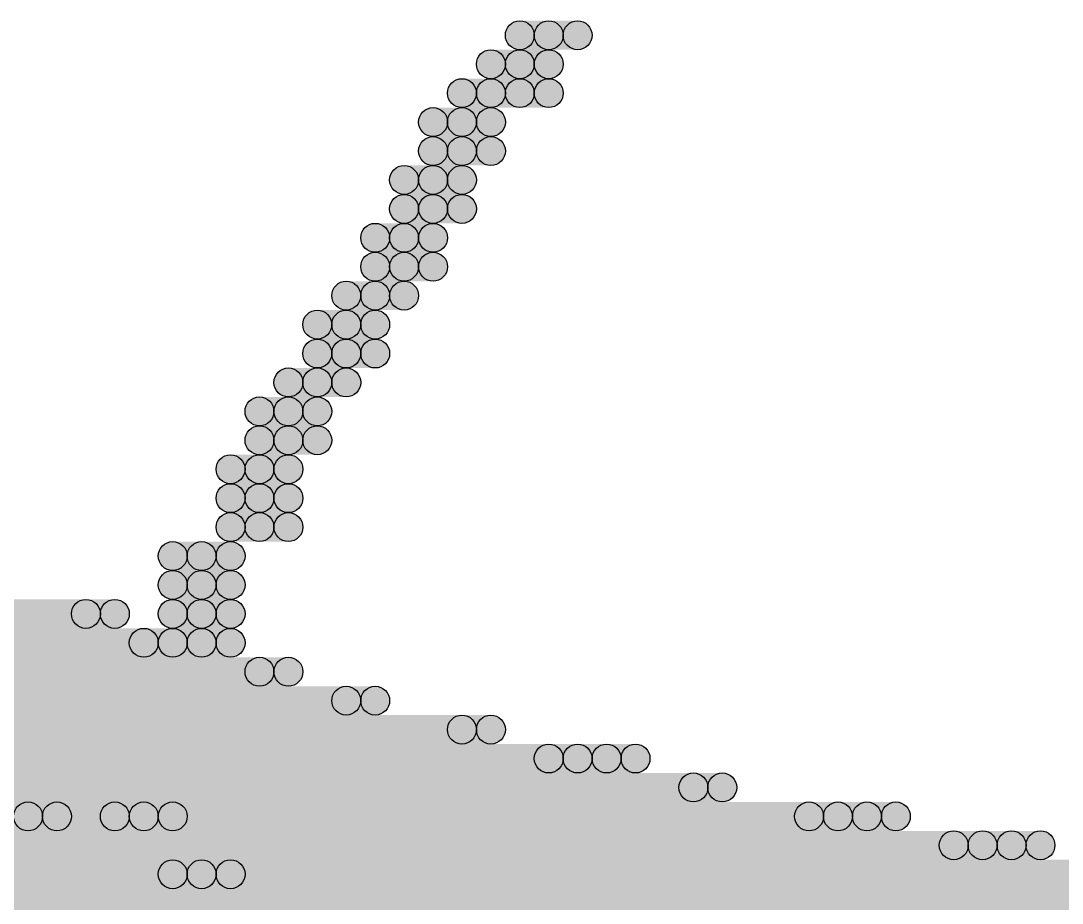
# Model space of a CAD drawing. Header units: millimetres. Extents: x 0 to 137, y 0 to 37.
# Drawn here: x 128.467 to 129.381, y 6.807 to 7.582 of the extents above; entities that cross this region are included whole.
import ezdxf

# ---------------------------------------------------------------- set-up
doc = ezdxf.new("R2010")
doc.units = ezdxf.units.MM
doc.layers.add('TopLayer', color=1, linetype='Continuous')
doc.layers.add('TopSolder', color=216, linetype='Continuous')

msp = doc.modelspace()

# ---------------------------------------------------------------- hatches: boundary and pattern name
at = {"layer": 'TopLayer'}
h = msp.add_hatch(color=1, dxfattribs=at)
edge = h.paths.add_edge_path()
edge.add_arc((128.9304, 7.5692), 0.0127, 0, 360)
for points in [[(128.9304, 7.5565), (128.9304, 7.5819), (128.9558, 7.5819), (128.9558, 7.5565)], [(128.905, 7.5311), (128.905, 7.5565), (128.9304, 7.5565), (128.9304, 7.5311)], [(128.8796, 7.5057), (128.8796, 7.5311), (128.9304, 7.5311), (128.9304, 7.5057)], [(128.8542, 7.4803), (128.8542, 7.5057), (128.8796, 7.5057), (128.8796, 7.4803)], [(128.8542, 7.4549), (128.8542, 7.4803), (128.8796, 7.4803), (128.8796, 7.4549)], [(128.8288, 7.4295), (128.8288, 7.4549), (128.8542, 7.4549), (128.8542, 7.4295)], [(128.8288, 7.4041), (128.8288, 7.4295), (128.8542, 7.4295), (128.8542, 7.4041)], [(128.8034, 7.3787), (128.8034, 7.4041), (128.8288, 7.4041), (128.8288, 7.3787)], [(128.8034, 7.3533), (128.8034, 7.3787), (128.8288, 7.3787), (128.8288, 7.3533)], [(128.778, 7.3279), (128.778, 7.3533), (128.8034, 7.3533), (128.8034, 7.3279)], [(128.7526, 7.3025), (128.7526, 7.3279), (128.778, 7.3279), (128.778, 7.3025)], [(128.7526, 7.2771), (128.7526, 7.3025), (128.778, 7.3025), (128.778, 7.2771)], [(128.7272, 7.2517), (128.7272, 7.2771), (128.7526, 7.2771), (128.7526, 7.2517)], [(128.7018, 7.2263), (128.7018, 7.2517), (128.7272, 7.2517), (128.7272, 7.2263)], [(128.7018, 7.2009), (128.7018, 7.2263), (128.7272, 7.2263), (128.7272, 7.2009)], [(128.6764, 7.1755), (128.6764, 7.2009), (128.7018, 7.2009), (128.7018, 7.1755)], [(128.6764, 7.1501), (128.6764, 7.1755), (128.7018, 7.1755), (128.7018, 7.1501)], [(128.6764, 7.1247), (128.6764, 7.1501), (128.7018, 7.1501), (128.7018, 7.1247)], [(128.6256, 7.0993), (128.6256, 7.1247), (128.651, 7.1247), (128.651, 7.0993)], [(128.6256, 7.0739), (128.6256, 7.0993), (128.651, 7.0993), (128.651, 7.0739)], [(128.1938, 7.0485), (128.1938, 7.0739), (128.5494, 7.0739), (128.5494, 7.0485)], [(128.6256, 7.0485), (128.6256, 7.0739), (128.651, 7.0739), (128.651, 7.0485)], [(128.0414, 7.0231), (128.0414, 7.0485), (128.6002, 7.0485), (128.6002, 7.0231)], [(128.6256, 7.0231), (128.6256, 7.0485), (128.651, 7.0485), (128.651, 7.0231)], [(127.9906, 6.9977), (127.9906, 7.0231), (128.7018, 7.0231), (128.7018, 6.9977)], [(128.2446, 6.9723), (128.2446, 6.9977), (128.778, 6.9977), (128.778, 6.9723)], [(128.0414, 6.9469), (128.0414, 6.9723), (128.8796, 6.9723), (128.8796, 6.9469)], [(128.1176, 6.9215), (128.1176, 6.9469), (128.9558, 6.9469), (128.9558, 6.9215)], [(128.9812, 6.9215), (128.9812, 6.9469), (129.0066, 6.9469), (129.0066, 6.9215)], [(128.3208, 6.8961), (128.3208, 6.9215), (129.0828, 6.9215), (129.0828, 6.8961)], [(128.2192, 6.8707), (128.2192, 6.8961), (128.4732, 6.8961), (128.4732, 6.8707)], [(128.4986, 6.8707), (128.4986, 6.8961), (128.5748, 6.8961), (128.5748, 6.8707)], [(128.6002, 6.8707), (128.6002, 6.8961), (129.1844, 6.8961), (129.1844, 6.8707)], [(129.2098, 6.8707), (129.2098, 6.8961), (129.2352, 6.8961), (129.2352, 6.8707)], [(128.4224, 6.8453), (128.4224, 6.8707), (129.3114, 6.8707), (129.3114, 6.8453)], [(129.3368, 6.8453), (129.3368, 6.8707), (129.3622, 6.8707), (129.3622, 6.8453)], [(128.0922, 6.8199), (128.0922, 6.8453), (128.6256, 6.8453), (128.6256, 6.8199)], [(128.651, 6.8199), (128.651, 6.8453), (129.54, 6.8453), (129.54, 6.8199)], [(128.1176, 6.7945), (128.1176, 6.8199), (129.667, 6.8199), (129.667, 6.7945)]]:
    msp.add_hatch(color=1, dxfattribs=at).paths.add_polyline_path(points)
h = msp.add_hatch(color=1, dxfattribs=at)
edge = h.paths.add_edge_path()
edge.add_arc((128.9558, 7.5692), 0.0127, 0, 360)
h = msp.add_hatch(color=1, dxfattribs=at)
edge = h.paths.add_edge_path()
edge.add_arc((128.905, 7.5438), 0.0127, 0, 360)
h = msp.add_hatch(color=1, dxfattribs=at)
edge = h.paths.add_edge_path()
edge.add_arc((128.9304, 7.5438), 0.0127, 0, 360)
h = msp.add_hatch(color=1, dxfattribs=at)
edge = h.paths.add_edge_path()
edge.add_arc((128.8796, 7.5184), 0.0127, 0, 360)
h = msp.add_hatch(color=1, dxfattribs=at)
edge = h.paths.add_edge_path()
edge.add_arc((128.9304, 7.5184), 0.0127, 0, 360)
h = msp.add_hatch(color=1, dxfattribs=at)
edge = h.paths.add_edge_path()
edge.add_arc((128.8542, 7.493), 0.0127, 0, 360)
h = msp.add_hatch(color=1, dxfattribs=at)
edge = h.paths.add_edge_path()
edge.add_arc((128.8796, 7.493), 0.0127, 0, 360)
h = msp.add_hatch(color=1, dxfattribs=at)
edge = h.paths.add_edge_path()
edge.add_arc((128.8542, 7.4676), 0.0127, 0, 360)
h = msp.add_hatch(color=1, dxfattribs=at)
edge = h.paths.add_edge_path()
edge.add_arc((128.8796, 7.4676), 0.0127, 0, 360)
h = msp.add_hatch(color=1, dxfattribs=at)
edge = h.paths.add_edge_path()
edge.add_arc((128.8288, 7.4422), 0.0127, 0, 360)
h = msp.add_hatch(color=1, dxfattribs=at)
edge = h.paths.add_edge_path()
edge.add_arc((128.8542, 7.4422), 0.0127, 0, 360)
h = msp.add_hatch(color=1, dxfattribs=at)
edge = h.paths.add_edge_path()
edge.add_arc((128.8288, 7.4168), 0.0127, 0, 360)
h = msp.add_hatch(color=1, dxfattribs=at)
edge = h.paths.add_edge_path()
edge.add_arc((128.8542, 7.4168), 0.0127, 0, 360)
h = msp.add_hatch(color=1, dxfattribs=at)
edge = h.paths.add_edge_path()
edge.add_arc((128.8034, 7.3914), 0.0127, 0, 360)
h = msp.add_hatch(color=1, dxfattribs=at)
edge = h.paths.add_edge_path()
edge.add_arc((128.8288, 7.3914), 0.0127, 0, 360)
h = msp.add_hatch(color=1, dxfattribs=at)
edge = h.paths.add_edge_path()
edge.add_arc((128.8034, 7.366), 0.0127, 0, 360)
h = msp.add_hatch(color=1, dxfattribs=at)
edge = h.paths.add_edge_path()
edge.add_arc((128.8288, 7.366), 0.0127, 0, 360)
h = msp.add_hatch(color=1, dxfattribs=at)
edge = h.paths.add_edge_path()
edge.add_arc((128.778, 7.3406), 0.0127, 0, 360)
h = msp.add_hatch(color=1, dxfattribs=at)
edge = h.paths.add_edge_path()
edge.add_arc((128.8034, 7.3406), 0.0127, 0, 360)
h = msp.add_hatch(color=1, dxfattribs=at)
edge = h.paths.add_edge_path()
edge.add_arc((128.7526, 7.3152), 0.0127, 0, 360)
h = msp.add_hatch(color=1, dxfattribs=at)
edge = h.paths.add_edge_path()
edge.add_arc((128.778, 7.3152), 0.0127, 0, 360)
h = msp.add_hatch(color=1, dxfattribs=at)
edge = h.paths.add_edge_path()
edge.add_arc((128.7526, 7.2898), 0.0127, 0, 360)
h = msp.add_hatch(color=1, dxfattribs=at)
edge = h.paths.add_edge_path()
edge.add_arc((128.778, 7.2898), 0.0127, 0, 360)
h = msp.add_hatch(color=1, dxfattribs=at)
edge = h.paths.add_edge_path()
edge.add_arc((128.7272, 7.2644), 0.0127, 0, 360)
h = msp.add_hatch(color=1, dxfattribs=at)
edge = h.paths.add_edge_path()
edge.add_arc((128.7526, 7.2644), 0.0127, 0, 360)
h = msp.add_hatch(color=1, dxfattribs=at)
edge = h.paths.add_edge_path()
edge.add_arc((128.7018, 7.239), 0.0127, 0, 360)
h = msp.add_hatch(color=1, dxfattribs=at)
edge = h.paths.add_edge_path()
edge.add_arc((128.7272, 7.239), 0.0127, 0, 360)
h = msp.add_hatch(color=1, dxfattribs=at)
edge = h.paths.add_edge_path()
edge.add_arc((128.7018, 7.2136), 0.0127, 0, 360)
h = msp.add_hatch(color=1, dxfattribs=at)
edge = h.paths.add_edge_path()
edge.add_arc((128.7272, 7.2136), 0.0127, 0, 360)
h = msp.add_hatch(color=1, dxfattribs=at)
edge = h.paths.add_edge_path()
edge.add_arc((128.6764, 7.1882), 0.0127, 0, 360)
h = msp.add_hatch(color=1, dxfattribs=at)
edge = h.paths.add_edge_path()
edge.add_arc((128.7018, 7.1882), 0.0127, 0, 360)
h = msp.add_hatch(color=1, dxfattribs=at)
edge = h.paths.add_edge_path()
edge.add_arc((128.6764, 7.1628), 0.0127, 0, 360)
h = msp.add_hatch(color=1, dxfattribs=at)
edge = h.paths.add_edge_path()
edge.add_arc((128.7018, 7.1628), 0.0127, 0, 360)
h = msp.add_hatch(color=1, dxfattribs=at)
edge = h.paths.add_edge_path()
edge.add_arc((128.6764, 7.1374), 0.0127, 0, 360)
h = msp.add_hatch(color=1, dxfattribs=at)
edge = h.paths.add_edge_path()
edge.add_arc((128.7018, 7.1374), 0.0127, 0, 360)
h = msp.add_hatch(color=1, dxfattribs=at)
edge = h.paths.add_edge_path()
edge.add_arc((128.6256, 7.112), 0.0127, 0, 360)
h = msp.add_hatch(color=1, dxfattribs=at)
edge = h.paths.add_edge_path()
edge.add_arc((128.651, 7.112), 0.0127, 0, 360)
h = msp.add_hatch(color=1, dxfattribs=at)
edge = h.paths.add_edge_path()
edge.add_arc((128.6256, 7.0866), 0.0127, 0, 360)
h = msp.add_hatch(color=1, dxfattribs=at)
edge = h.paths.add_edge_path()
edge.add_arc((128.651, 7.0866), 0.0127, 0, 360)
h = msp.add_hatch(color=1, dxfattribs=at)
edge = h.paths.add_edge_path()
edge.add_arc((128.5494, 7.0612), 0.0127, 0, 360)
h = msp.add_hatch(color=1, dxfattribs=at)
edge = h.paths.add_edge_path()
edge.add_arc((128.6256, 7.0612), 0.0127, 0, 360)
h = msp.add_hatch(color=1, dxfattribs=at)
edge = h.paths.add_edge_path()
edge.add_arc((128.651, 7.0612), 0.0127, 0, 360)
h = msp.add_hatch(color=1, dxfattribs=at)
edge = h.paths.add_edge_path()
edge.add_arc((128.6002, 7.0358), 0.0127, 0, 360)
h = msp.add_hatch(color=1, dxfattribs=at)
edge = h.paths.add_edge_path()
edge.add_arc((128.6256, 7.0358), 0.0127, 0, 360)
h = msp.add_hatch(color=1, dxfattribs=at)
edge = h.paths.add_edge_path()
edge.add_arc((128.651, 7.0358), 0.0127, 0, 360)
h = msp.add_hatch(color=1, dxfattribs=at)
edge = h.paths.add_edge_path()
edge.add_arc((128.7018, 7.0104), 0.0127, 0, 360)
h = msp.add_hatch(color=1, dxfattribs=at)
edge = h.paths.add_edge_path()
edge.add_arc((128.778, 6.985), 0.0127, 0, 360)
h = msp.add_hatch(color=1, dxfattribs=at)
edge = h.paths.add_edge_path()
edge.add_arc((128.8796, 6.9596), 0.0127, 0, 360)
h = msp.add_hatch(color=1, dxfattribs=at)
edge = h.paths.add_edge_path()
edge.add_arc((128.9558, 6.9342), 0.0127, 0, 360)
h = msp.add_hatch(color=1, dxfattribs=at)
edge = h.paths.add_edge_path()
edge.add_arc((128.9812, 6.9342), 0.0127, 0, 360)
h = msp.add_hatch(color=1, dxfattribs=at)
edge = h.paths.add_edge_path()
edge.add_arc((129.0066, 6.9342), 0.0127, 0, 360)
h = msp.add_hatch(color=1, dxfattribs=at)
edge = h.paths.add_edge_path()
edge.add_arc((129.0828, 6.9088), 0.0127, 0, 360)
h = msp.add_hatch(color=1, dxfattribs=at)
edge = h.paths.add_edge_path()
edge.add_arc((128.4732, 6.8834), 0.0127, 0, 360)
h = msp.add_hatch(color=1, dxfattribs=at)
edge = h.paths.add_edge_path()
edge.add_arc((128.4986, 6.8834), 0.0127, 0, 360)
h = msp.add_hatch(color=1, dxfattribs=at)
edge = h.paths.add_edge_path()
edge.add_arc((128.5748, 6.8834), 0.0127, 0, 360)
h = msp.add_hatch(color=1, dxfattribs=at)
edge = h.paths.add_edge_path()
edge.add_arc((128.6002, 6.8834), 0.0127, 0, 360)
h = msp.add_hatch(color=1, dxfattribs=at)
edge = h.paths.add_edge_path()
edge.add_arc((129.1844, 6.8834), 0.0127, 0, 360)
h = msp.add_hatch(color=1, dxfattribs=at)
edge = h.paths.add_edge_path()
edge.add_arc((129.2098, 6.8834), 0.0127, 0, 360)
h = msp.add_hatch(color=1, dxfattribs=at)
edge = h.paths.add_edge_path()
edge.add_arc((129.2352, 6.8834), 0.0127, 0, 360)
h = msp.add_hatch(color=1, dxfattribs=at)
edge = h.paths.add_edge_path()
edge.add_arc((129.3114, 6.858), 0.0127, 0, 360)
h = msp.add_hatch(color=1, dxfattribs=at)
edge = h.paths.add_edge_path()
edge.add_arc((129.3368, 6.858), 0.0127, 0, 360)
h = msp.add_hatch(color=1, dxfattribs=at)
edge = h.paths.add_edge_path()
edge.add_arc((129.3622, 6.858), 0.0127, 0, 360)
h = msp.add_hatch(color=1, dxfattribs=at)
edge = h.paths.add_edge_path()
edge.add_arc((128.6256, 6.8326), 0.0127, 0, 360)
h = msp.add_hatch(color=1, dxfattribs=at)
edge = h.paths.add_edge_path()
edge.add_arc((128.651, 6.8326), 0.0127, 0, 360)
at = {"layer": 'TopSolder'}
h = msp.add_hatch(color=216, dxfattribs=at)
edge = h.paths.add_edge_path()
edge.add_arc((128.905, 7.5692), 0.0127, 0, 360)
for points in [[(128.905, 7.5565), (128.905, 7.5819), (128.9304, 7.5819), (128.9304, 7.5565)], [(128.8796, 7.5311), (128.8796, 7.5565), (128.905, 7.5565), (128.905, 7.5311)], [(128.8542, 7.5057), (128.8542, 7.5311), (128.905, 7.5311), (128.905, 7.5057)], [(128.8288, 7.4803), (128.8288, 7.5057), (128.8542, 7.5057), (128.8542, 7.4803)], [(128.8288, 7.4549), (128.8288, 7.4803), (128.8542, 7.4803), (128.8542, 7.4549)], [(128.8034, 7.4295), (128.8034, 7.4549), (128.8288, 7.4549), (128.8288, 7.4295)], [(128.8034, 7.4041), (128.8034, 7.4295), (128.8288, 7.4295), (128.8288, 7.4041)], [(128.778, 7.3787), (128.778, 7.4041), (128.8034, 7.4041), (128.8034, 7.3787)], [(128.778, 7.3533), (128.778, 7.3787), (128.8034, 7.3787), (128.8034, 7.3533)], [(128.7526, 7.3279), (128.7526, 7.3533), (128.778, 7.3533), (128.778, 7.3279)], [(128.7272, 7.3025), (128.7272, 7.3279), (128.7526, 7.3279), (128.7526, 7.3025)], [(128.7272, 7.2771), (128.7272, 7.3025), (128.7526, 7.3025), (128.7526, 7.2771)], [(128.7018, 7.2517), (128.7018, 7.2771), (128.7272, 7.2771), (128.7272, 7.2517)], [(128.6764, 7.2263), (128.6764, 7.2517), (128.7018, 7.2517), (128.7018, 7.2263)], [(128.6764, 7.2009), (128.6764, 7.2263), (128.7018, 7.2263), (128.7018, 7.2009)], [(128.651, 7.1755), (128.651, 7.2009), (128.6764, 7.2009), (128.6764, 7.1755)], [(128.651, 7.1501), (128.651, 7.1755), (128.6764, 7.1755), (128.6764, 7.1501)], [(128.651, 7.1247), (128.651, 7.1501), (128.6764, 7.1501), (128.6764, 7.1247)], [(128.6002, 7.0993), (128.6002, 7.1247), (128.6256, 7.1247), (128.6256, 7.0993)], [(128.6002, 7.0739), (128.6002, 7.0993), (128.6256, 7.0993), (128.6256, 7.0739)], [(128.1684, 7.0485), (128.1684, 7.0739), (128.524, 7.0739), (128.524, 7.0485)], [(128.6002, 7.0485), (128.6002, 7.0739), (128.6256, 7.0739), (128.6256, 7.0485)], [(128.016, 7.0231), (128.016, 7.0485), (128.5748, 7.0485), (128.5748, 7.0231)], [(128.6002, 7.0231), (128.6002, 7.0485), (128.6256, 7.0485), (128.6256, 7.0231)], [(127.9652, 6.9977), (127.9652, 7.0231), (128.6764, 7.0231), (128.6764, 6.9977)], [(128.2192, 6.9723), (128.2192, 6.9977), (128.7526, 6.9977), (128.7526, 6.9723)], [(128.016, 6.9469), (128.016, 6.9723), (128.8542, 6.9723), (128.8542, 6.9469)], [(128.0922, 6.9215), (128.0922, 6.9469), (128.9304, 6.9469), (128.9304, 6.9215)], [(128.9558, 6.9215), (128.9558, 6.9469), (128.9812, 6.9469), (128.9812, 6.9215)], [(128.2954, 6.8961), (128.2954, 6.9215), (129.0574, 6.9215), (129.0574, 6.8961)], [(128.4732, 6.8707), (128.4732, 6.8961), (128.5494, 6.8961), (128.5494, 6.8707)], [(128.5748, 6.8707), (128.5748, 6.8961), (129.159, 6.8961), (129.159, 6.8707)], [(129.1844, 6.8707), (129.1844, 6.8961), (129.2098, 6.8961), (129.2098, 6.8707)], [(128.397, 6.8453), (128.397, 6.8707), (129.286, 6.8707), (129.286, 6.8453)], [(129.3114, 6.8453), (129.3114, 6.8707), (129.3368, 6.8707), (129.3368, 6.8453)], [(128.0668, 6.8199), (128.0668, 6.8453), (128.6002, 6.8453), (128.6002, 6.8199)], [(128.6256, 6.8199), (128.6256, 6.8453), (129.5146, 6.8453), (129.5146, 6.8199)], [(128.0922, 6.7945), (128.0922, 6.8199), (129.6416, 6.8199), (129.6416, 6.7945)]]:
    msp.add_hatch(color=216, dxfattribs=at).paths.add_polyline_path(points)
h = msp.add_hatch(color=216, dxfattribs=at)
edge = h.paths.add_edge_path()
edge.add_arc((128.9304, 7.5692), 0.0127, 0, 360)
h = msp.add_hatch(color=216, dxfattribs=at)
edge = h.paths.add_edge_path()
edge.add_arc((128.8796, 7.5438), 0.0127, 0, 360)
h = msp.add_hatch(color=216, dxfattribs=at)
edge = h.paths.add_edge_path()
edge.add_arc((128.905, 7.5438), 0.0127, 0, 360)
h = msp.add_hatch(color=216, dxfattribs=at)
edge = h.paths.add_edge_path()
edge.add_arc((128.8542, 7.5184), 0.0127, 0, 360)
h = msp.add_hatch(color=216, dxfattribs=at)
edge = h.paths.add_edge_path()
edge.add_arc((128.905, 7.5184), 0.0127, 0, 360)
h = msp.add_hatch(color=216, dxfattribs=at)
edge = h.paths.add_edge_path()
edge.add_arc((128.8288, 7.493), 0.0127, 0, 360)
h = msp.add_hatch(color=216, dxfattribs=at)
edge = h.paths.add_edge_path()
edge.add_arc((128.8542, 7.493), 0.0127, 0, 360)
h = msp.add_hatch(color=216, dxfattribs=at)
edge = h.paths.add_edge_path()
edge.add_arc((128.8288, 7.4676), 0.0127, 0, 360)
h = msp.add_hatch(color=216, dxfattribs=at)
edge = h.paths.add_edge_path()
edge.add_arc((128.8542, 7.4676), 0.0127, 0, 360)
h = msp.add_hatch(color=216, dxfattribs=at)
edge = h.paths.add_edge_path()
edge.add_arc((128.8034, 7.4422), 0.0127, 0, 360)
h = msp.add_hatch(color=216, dxfattribs=at)
edge = h.paths.add_edge_path()
edge.add_arc((128.8288, 7.4422), 0.0127, 0, 360)
h = msp.add_hatch(color=216, dxfattribs=at)
edge = h.paths.add_edge_path()
edge.add_arc((128.8034, 7.4168), 0.0127, 0, 360)
h = msp.add_hatch(color=216, dxfattribs=at)
edge = h.paths.add_edge_path()
edge.add_arc((128.8288, 7.4168), 0.0127, 0, 360)
h = msp.add_hatch(color=216, dxfattribs=at)
edge = h.paths.add_edge_path()
edge.add_arc((128.778, 7.3914), 0.0127, 0, 360)
h = msp.add_hatch(color=216, dxfattribs=at)
edge = h.paths.add_edge_path()
edge.add_arc((128.8034, 7.3914), 0.0127, 0, 360)
h = msp.add_hatch(color=216, dxfattribs=at)
edge = h.paths.add_edge_path()
edge.add_arc((128.778, 7.366), 0.0127, 0, 360)
h = msp.add_hatch(color=216, dxfattribs=at)
edge = h.paths.add_edge_path()
edge.add_arc((128.8034, 7.366), 0.0127, 0, 360)
h = msp.add_hatch(color=216, dxfattribs=at)
edge = h.paths.add_edge_path()
edge.add_arc((128.7526, 7.3406), 0.0127, 0, 360)
h = msp.add_hatch(color=216, dxfattribs=at)
edge = h.paths.add_edge_path()
edge.add_arc((128.778, 7.3406), 0.0127, 0, 360)
h = msp.add_hatch(color=216, dxfattribs=at)
edge = h.paths.add_edge_path()
edge.add_arc((128.7272, 7.3152), 0.0127, 0, 360)
h = msp.add_hatch(color=216, dxfattribs=at)
edge = h.paths.add_edge_path()
edge.add_arc((128.7526, 7.3152), 0.0127, 0, 360)
h = msp.add_hatch(color=216, dxfattribs=at)
edge = h.paths.add_edge_path()
edge.add_arc((128.7272, 7.2898), 0.0127, 0, 360)
h = msp.add_hatch(color=216, dxfattribs=at)
edge = h.paths.add_edge_path()
edge.add_arc((128.7526, 7.2898), 0.0127, 0, 360)
h = msp.add_hatch(color=216, dxfattribs=at)
edge = h.paths.add_edge_path()
edge.add_arc((128.7018, 7.2644), 0.0127, 0, 360)
h = msp.add_hatch(color=216, dxfattribs=at)
edge = h.paths.add_edge_path()
edge.add_arc((128.7272, 7.2644), 0.0127, 0, 360)
h = msp.add_hatch(color=216, dxfattribs=at)
edge = h.paths.add_edge_path()
edge.add_arc((128.6764, 7.239), 0.0127, 0, 360)
h = msp.add_hatch(color=216, dxfattribs=at)
edge = h.paths.add_edge_path()
edge.add_arc((128.7018, 7.239), 0.0127, 0, 360)
h = msp.add_hatch(color=216, dxfattribs=at)
edge = h.paths.add_edge_path()
edge.add_arc((128.6764, 7.2136), 0.0127, 0, 360)
h = msp.add_hatch(color=216, dxfattribs=at)
edge = h.paths.add_edge_path()
edge.add_arc((128.7018, 7.2136), 0.0127, 0, 360)
h = msp.add_hatch(color=216, dxfattribs=at)
edge = h.paths.add_edge_path()
edge.add_arc((128.651, 7.1882), 0.0127, 0, 360)
h = msp.add_hatch(color=216, dxfattribs=at)
edge = h.paths.add_edge_path()
edge.add_arc((128.6764, 7.1882), 0.0127, 0, 360)
h = msp.add_hatch(color=216, dxfattribs=at)
edge = h.paths.add_edge_path()
edge.add_arc((128.651, 7.1628), 0.0127, 0, 360)
h = msp.add_hatch(color=216, dxfattribs=at)
edge = h.paths.add_edge_path()
edge.add_arc((128.6764, 7.1628), 0.0127, 0, 360)
h = msp.add_hatch(color=216, dxfattribs=at)
edge = h.paths.add_edge_path()
edge.add_arc((128.651, 7.1374), 0.0127, 0, 360)
h = msp.add_hatch(color=216, dxfattribs=at)
edge = h.paths.add_edge_path()
edge.add_arc((128.6764, 7.1374), 0.0127, 0, 360)
h = msp.add_hatch(color=216, dxfattribs=at)
edge = h.paths.add_edge_path()
edge.add_arc((128.6002, 7.112), 0.0127, 0, 360)
h = msp.add_hatch(color=216, dxfattribs=at)
edge = h.paths.add_edge_path()
edge.add_arc((128.6256, 7.112), 0.0127, 0, 360)
h = msp.add_hatch(color=216, dxfattribs=at)
edge = h.paths.add_edge_path()
edge.add_arc((128.6002, 7.0866), 0.0127, 0, 360)
h = msp.add_hatch(color=216, dxfattribs=at)
edge = h.paths.add_edge_path()
edge.add_arc((128.6256, 7.0866), 0.0127, 0, 360)
h = msp.add_hatch(color=216, dxfattribs=at)
edge = h.paths.add_edge_path()
edge.add_arc((128.524, 7.0612), 0.0127, 0, 360)
h = msp.add_hatch(color=216, dxfattribs=at)
edge = h.paths.add_edge_path()
edge.add_arc((128.6002, 7.0612), 0.0127, 0, 360)
h = msp.add_hatch(color=216, dxfattribs=at)
edge = h.paths.add_edge_path()
edge.add_arc((128.6256, 7.0612), 0.0127, 0, 360)
h = msp.add_hatch(color=216, dxfattribs=at)
edge = h.paths.add_edge_path()
edge.add_arc((128.5748, 7.0358), 0.0127, 0, 360)
h = msp.add_hatch(color=216, dxfattribs=at)
edge = h.paths.add_edge_path()
edge.add_arc((128.6002, 7.0358), 0.0127, 0, 360)
h = msp.add_hatch(color=216, dxfattribs=at)
edge = h.paths.add_edge_path()
edge.add_arc((128.6256, 7.0358), 0.0127, 0, 360)
h = msp.add_hatch(color=216, dxfattribs=at)
edge = h.paths.add_edge_path()
edge.add_arc((128.6764, 7.0104), 0.0127, 0, 360)
h = msp.add_hatch(color=216, dxfattribs=at)
edge = h.paths.add_edge_path()
edge.add_arc((128.7526, 6.985), 0.0127, 0, 360)
h = msp.add_hatch(color=216, dxfattribs=at)
edge = h.paths.add_edge_path()
edge.add_arc((128.8542, 6.9596), 0.0127, 0, 360)
h = msp.add_hatch(color=216, dxfattribs=at)
edge = h.paths.add_edge_path()
edge.add_arc((128.9304, 6.9342), 0.0127, 0, 360)
h = msp.add_hatch(color=216, dxfattribs=at)
edge = h.paths.add_edge_path()
edge.add_arc((128.9558, 6.9342), 0.0127, 0, 360)
h = msp.add_hatch(color=216, dxfattribs=at)
edge = h.paths.add_edge_path()
edge.add_arc((128.9812, 6.9342), 0.0127, 0, 360)
h = msp.add_hatch(color=216, dxfattribs=at)
edge = h.paths.add_edge_path()
edge.add_arc((129.0574, 6.9088), 0.0127, 0, 360)
h = msp.add_hatch(color=216, dxfattribs=at)
edge = h.paths.add_edge_path()
edge.add_arc((128.4732, 6.8834), 0.0127, 0, 360)
h = msp.add_hatch(color=216, dxfattribs=at)
edge = h.paths.add_edge_path()
edge.add_arc((128.5494, 6.8834), 0.0127, 0, 360)
h = msp.add_hatch(color=216, dxfattribs=at)
edge = h.paths.add_edge_path()
edge.add_arc((128.5748, 6.8834), 0.0127, 0, 360)
h = msp.add_hatch(color=216, dxfattribs=at)
edge = h.paths.add_edge_path()
edge.add_arc((129.159, 6.8834), 0.0127, 0, 360)
h = msp.add_hatch(color=216, dxfattribs=at)
edge = h.paths.add_edge_path()
edge.add_arc((129.1844, 6.8834), 0.0127, 0, 360)
h = msp.add_hatch(color=216, dxfattribs=at)
edge = h.paths.add_edge_path()
edge.add_arc((129.2098, 6.8834), 0.0127, 0, 360)
h = msp.add_hatch(color=216, dxfattribs=at)
edge = h.paths.add_edge_path()
edge.add_arc((129.286, 6.858), 0.0127, 0, 360)
h = msp.add_hatch(color=216, dxfattribs=at)
edge = h.paths.add_edge_path()
edge.add_arc((129.3114, 6.858), 0.0127, 0, 360)
h = msp.add_hatch(color=216, dxfattribs=at)
edge = h.paths.add_edge_path()
edge.add_arc((129.3368, 6.858), 0.0127, 0, 360)
h = msp.add_hatch(color=216, dxfattribs=at)
edge = h.paths.add_edge_path()
edge.add_arc((128.6002, 6.8326), 0.0127, 0, 360)
h = msp.add_hatch(color=216, dxfattribs=at)
edge = h.paths.add_edge_path()
edge.add_arc((128.6256, 6.8326), 0.0127, 0, 360)

# ---------------------------------------------------------------- linework, layer by layer
at = {"layer": 'TopLayer'}
for centre in [(128.9304, 7.5692), (128.9558, 7.5692), (128.905, 7.5438), (128.9304, 7.5438), (128.8796, 7.5184), (128.9304, 7.5184), (128.8542, 7.493), (128.8796, 7.493), (128.8542, 7.4676), (128.8796, 7.4676), (128.8288, 7.4422), (128.8542, 7.4422), (128.8288, 7.4168), (128.8542, 7.4168), (128.8034, 7.3914), (128.8288, 7.3914), (128.8034, 7.366), (128.8288, 7.366), (128.778, 7.3406), (128.8034, 7.3406), (128.7526, 7.3152), (128.778, 7.3152), (128.7526, 7.2898), (128.778, 7.2898), (128.7272, 7.2644), (128.7526, 7.2644), (128.7018, 7.239), (128.7272, 7.239), (128.7018, 7.2136), (128.7272, 7.2136), (128.6764, 7.1882), (128.7018, 7.1882), (128.6764, 7.1628), (128.7018, 7.1628), (128.6764, 7.1374), (128.7018, 7.1374), (128.6256, 7.112), (128.651, 7.112), (128.6256, 7.0866), (128.651, 7.0866), (128.5494, 7.0612), (128.6256, 7.0612), (128.651, 7.0612), (128.6002, 7.0358), (128.6256, 7.0358), (128.651, 7.0358), (128.7018, 7.0104), (128.778, 6.985), (128.8796, 6.9596), (128.9558, 6.9342), (128.9812, 6.9342), (129.0066, 6.9342), (129.0828, 6.9088), (128.4732, 6.8834), (128.4986, 6.8834), (128.5748, 6.8834), (128.6002, 6.8834), (129.1844, 6.8834), (129.2098, 6.8834), (129.2352, 6.8834), (129.3114, 6.858), (129.3368, 6.858), (129.3622, 6.858), (128.6256, 6.8326), (128.651, 6.8326)]:
    msp.add_circle(centre, 0.0127, dxfattribs=at)
at = {"layer": 'TopSolder'}
for centre in [(128.905, 7.5692), (128.9304, 7.5692), (128.8796, 7.5438), (128.905, 7.5438), (128.8542, 7.5184), (128.905, 7.5184), (128.8288, 7.493), (128.8542, 7.493), (128.8288, 7.4676), (128.8542, 7.4676), (128.8034, 7.4422), (128.8288, 7.4422), (128.8034, 7.4168), (128.8288, 7.4168), (128.778, 7.3914), (128.8034, 7.3914), (128.778, 7.366), (128.8034, 7.366), (128.7526, 7.3406), (128.778, 7.3406), (128.7272, 7.3152), (128.7526, 7.3152), (128.7272, 7.2898), (128.7526, 7.2898), (128.7018, 7.2644), (128.7272, 7.2644), (128.6764, 7.239), (128.7018, 7.239), (128.6764, 7.2136), (128.7018, 7.2136), (128.651, 7.1882), (128.6764, 7.1882), (128.651, 7.1628), (128.6764, 7.1628), (128.651, 7.1374), (128.6764, 7.1374), (128.6002, 7.112), (128.6256, 7.112), (128.6002, 7.0866), (128.6256, 7.0866), (128.524, 7.0612), (128.6002, 7.0612), (128.6256, 7.0612), (128.5748, 7.0358), (128.6002, 7.0358), (128.6256, 7.0358), (128.6764, 7.0104), (128.7526, 6.985), (128.8542, 6.9596), (128.9304, 6.9342), (128.9558, 6.9342), (128.9812, 6.9342), (129.0574, 6.9088), (128.4732, 6.8834), (128.5494, 6.8834), (128.5748, 6.8834), (129.159, 6.8834), (129.1844, 6.8834), (129.2098, 6.8834), (129.286, 6.858), (129.3114, 6.858), (129.3368, 6.858), (128.6002, 6.8326), (128.6256, 6.8326)]:
    msp.add_circle(centre, 0.0127, dxfattribs=at)

doc.saveas('drawing.dxf')
